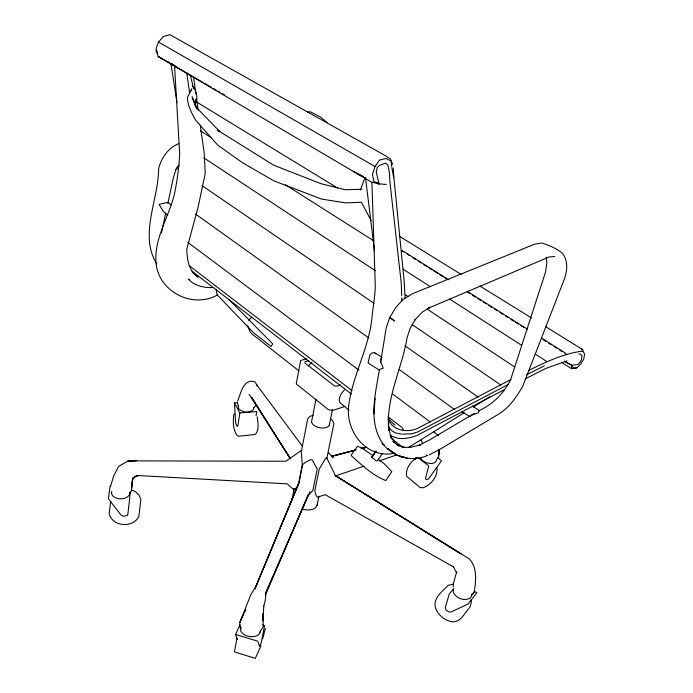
<?xml version="1.0" encoding="UTF-8"?>
<svg xmlns="http://www.w3.org/2000/svg" width="693" height="693" viewBox="0 0 693 693"><rect width="100%" height="100%" fill="white"/><g stroke="black" fill="none" stroke-linecap="round" stroke-linejoin="round"><path stroke-width="1.04" d="M380.812 358.809L380.76 361.919L383.229 368.2L379.556 369.36L379.279 370.019L368.122 363.045L369.828 355.007L371.916 352.954L374.411 352.685L382.112 357.285M401.663 300.935L401.715 297.843M438.886 449.488L438.738 457.059L436.521 459.606L436.174 460.923A7.978 4.453 15.4 0 1 428.499 463.253A7.978 4.453 15.4 0 1 420.859 458.064M438.877 449.255L438.721 455.076L439.145 449.913M262.916 620.789L263.773 606.072L263.678 606.557L265.254 600.268L266.034 592.134M129.548 492.818L129.426 494.906C125.528 500.112 116.883 500.077 112.439 495.599L111.547 493.52L111.712 491.432M195.279 105.96L195.781 99.671M253.629 407.779L253.473 409.502C249.601 413.565 242.827 412.439 238.886 409.017L238.063 405.665M471.716 593.962L471.5 596.43L469.932 598.215C463.938 601.437 455.699 598.172 453.196 591.935L453.465 589.474M581.644 348.969L584.649 354.114L583.714 359.173L580.491 364.319L576.957 367.784L571.482 368.676L571.794 365.324L564.596 361.252M130.379 491.891L127.876 514.293L127.356 515.523L123.207 516.294L120.98 514.994L108.351 498.709L110.187 485.897M110.715 501.368L109.139 513.626C112.257 526.845 133.325 528.438 138.895 516.276L140.835 499.705L139.267 495.417L135.404 491.588L131.757 490.098M234.061 413.851C232.813 420.902 232.805 428.716 236.703 434.987L238.522 436.295L254.166 434.58L255.873 433.835C259.39 428.863 257.848 422.409 257.164 416.814M234.433 402.919L239.882 412.924L237.864 425.554C236.824 427.988 236.174 423.96 235.681 423.215L234.433 402.919L237.569 402.676M379.478 369.499C375.337 394.395 366.969 425.034 385.178 446.639C396.162 457.874 413.054 461.928 427.642 455.422L426.212 455.032M380.682 362.058L386.183 328.049L389.657 317.766L395.746 307.51L403.127 299.367L412.707 293.615L534.355 244.3L541.58 242.992C549.09 245.313 556.566 248.354 562.621 253.491C568.468 261.244 567.298 271.682 563.937 280.206L522.678 386.408C516.735 396.794 509.779 406.852 499.618 413.522L439.379 449.67L429.149 454.963M256.064 415.748L256.765 411.555L239.882 412.924M265.384 628.473L262.664 638.859M294.161 488.548L292.394 497.609A15.887 9.771 11.4 0 0 291.84 500.71M301.594 450.294L307.718 418.806L309.823 416.415L313.245 415.28M298.077 486.018L302.287 464.553L301.247 450.545L285.845 461.252L128.266 460.854L118.702 466.346L113.609 476.126L110.637 486.148M299.367 481.159L302.581 464.804L305.067 462.56L310.767 459.52L312.37 460.013L317.238 469.1L312.846 490.557L307.172 496.543M316.043 398.995L311.876 420.149A9.156 5.059 11.3 0 0 319.776 427.746A9.156 5.059 11.3 0 0 329.547 423.449M471.942 594.992L474.263 591.995C475.84 580.916 477.616 568.165 469.473 559.017L335.533 475.753L335.057 475.311L460.932 553.872L335.533 475.753L326.879 458.229L326.412 457.744L325.251 458.887L319.239 469.083L314.83 490.523L315.402 493.988L317.281 497.245L325.234 494.698L453.716 566.995L453.395 566.675L456.626 573.059L456.687 571.812L453.179 584.26L453.248 587.006M329.279 425.277L332.545 409.416M317.056 505.37L318.962 496.223M326.879 458.229L333.87 423.7L332.623 420.677L330.466 418.944M161.452 232.883L165.74 213.028M167.775 203.629L173.423 177.495L175.823 170.01L179.097 165.081M236.919 638.253L234.477 651.931L255.327 658.35L261.044 645.504M415.54 459.338L416.069 457.267M391.779 167.091L391.077 161.053L386.01 158.489L379.599 160.048L375.008 166.519L372.479 174.48L373.891 181.427L379.002 183.879L386.261 184.425M260.585 630.777L259.676 633.593L256.982 635.836C251.152 637.759 243.667 636.477 240.566 630.682L240.662 626.385L240.843 629.14C237.838 623.033 242.039 616.969 244.759 611.668M163.037 37.11L158.472 42.03L156.107 48.458L157.666 53.595M360.282 190.116L365.029 177.668M237.621 401.117C240.696 393.754 243.512 377.555 255.093 381.99L257.562 386.209L256.384 384.381L302.754 446.673M191.138 90.506L191.779 88.886L187.508 97.401C187.422 105.57 191.727 113.089 195.521 120.028L217.68 145.054L242.446 162.682L273.7 180.778L321.379 199.03L345.426 202.893L361.451 202.235L371.171 220.764M194.568 103.673L196.873 98.025C196.777 93.494 195.677 88.773 192.152 85.646M298.25 484.39L254.937 588.816L299.497 481.566L255.665 586.867L250.684 594.906L239.821 622.643L243.65 614.336M265.263 595.443L308.307 494.698L265.696 593.199L309.936 491.779M237.327 639.448L235.585 634.441L240.003 624.757M244.499 612.482L245.781 609.71M382.319 453.69L377.243 460.984L375.909 460.715L371.82 457.311L375.978 451.143L371.691 457.311M129.591 493.433L131.488 490.627L132.883 477.806L131.505 487.898L132.363 480.006L133.221 478.265L135.135 476.507L138.132 475.467L134.355 477.061L137.803 475.511L287.214 483.853L293.936 489.925L297.522 486.703M371.82 457.311L376.039 451.117M253.699 408.177L255.561 405.587M248.51 320.331L251.758 317.273M259.97 632.059L263.314 626.359L262.664 613.911L262.812 620.807M472.392 594.403L474.263 591.995M453.733 588.435L449.272 593.97L445.287 607.57L446.101 610.057L448.657 611.824L450.97 612.058L468.182 603.924L476.897 592.636L474.099 591.172M344.438 389.916L341.727 393.087A10.109 5.795 -52.4 0 0 339.769 402.486L349.047 410.239M308.428 365.956L310.412 363.652A11.027 6.644 -52.2 0 1 311.963 362.482M416.857 457.536C410.992 461.659 405.024 468.685 406.67 476.316L420.218 487.569L423.215 487.751C431.055 484.857 438.141 476.264 436.867 467.593M402.165 447.409L410.828 447.28L420.764 444.715L419.274 445.192L429.132 440.159L474.177 413.496M408.688 447.401L464.301 412.656M473.423 406.956L489.83 396.699M478.776 410.776C492.784 404.487 503.534 393.537 510.516 379.989L545.521 272.115L546.829 262.786L546.119 257.103M388.219 419.3C393.078 430.968 407.822 433.125 418.217 428.04L510.828 379.573M507.934 384.624L417.68 431.956L411.555 433.835L402.668 434.13M504.582 389.527L416.77 435.568C408.307 438.643 397.981 440.661 390.176 434.944M471.561 415.237L477.953 412.985L479.521 410.663L472.375 406.124M525.259 378.846L545.876 368.416L566.909 360.854M526.515 374.809L544.351 365.835M528.62 370.452C545.781 362.127 563.73 353.317 582.83 351.117M217.403 294.984C194.361 308.09 162.82 293.936 156.861 268.226C151.135 240.09 171.102 215.419 175.546 188.427C177.668 176.94 179.158 165.324 179.669 153.647L174.558 65.93M178.837 143.668C168.278 147.6 161.114 158.229 158.602 168.867C158.628 199.636 138.739 235.074 156.783 263.92M335.646 475.9L364.042 466.146M379.253 460.914L396.491 454.989M344.906 406.427L332.64 410.516L328.551 409.745L296.249 383.948L300.632 360.481L306.791 358.705M340.436 384.961L336.426 386.226L334.364 385.845L304.677 362.837M304.877 361.815L308.887 360.646M163.132 36.582L169.872 34.65L384.702 155.301L390.471 158.992L392.602 164.371M331.626 456.349L355.613 450.078M361.867 448.44L366.043 447.349M331.635 456.358L354.669 450.381M360.949 448.752L366.181 447.392M356.28 449.852L331.358 456.28L333.099 457.735L328.326 452.512M361.469 448.51L366.666 447.167M403.828 457.068L401.732 457.562L399.636 455.907M452.971 584.216L448.085 585.351C442.151 591.735 432.276 598.613 435.706 608.541C438.695 615.8 445.729 621.335 453.646 621.916L458.264 620.59L461.893 617.472L470.01 606.895L471.301 602.659L471.084 599.514M564.552 361.322L571.794 365.324L577.806 364.579L579.686 362.811L581.496 359.615L582.025 355.786L580.465 354.158L578.811 354.01M576.957 367.784L573.665 368.278L571.794 365.324M554.729 256.453L549.081 256.999L428.101 308.298L429.773 307.536L422.236 312.119L414.96 319.854L415.306 319.473L409.901 328.915L406.999 338.106C401.94 368.858 385.429 398.544 388.799 430.37L388.409 417.117L388.6 428.196L391.389 438.158L390.376 435.836L395.235 443.122L392.905 441.294L399.263 446.145L396.838 444.793L404.348 447.409L402.59 447.124L391.935 438.938M307.363 111.997L310.525 111.85L320.348 117.004L327.113 122.479M395.027 453.127C367.688 459.32 346.335 433.272 348.51 407.441C351.862 375.952 369.568 347.773 372.124 316.077C373.137 305.734 375.268 295.539 375.26 285.092L371.907 182.311M361.789 189.293L345.227 189.726L320.946 183.706L273.432 165.064L217.307 130.024L219.794 131.618L196.431 107.519L192.108 96.829L196.682 108.636M212.959 287.543C204.08 287.95 194.499 285.94 188.314 279.088L189.908 279.894M401.68 434.164L395.746 433.004L392.385 431.263L388.297 426.966M396.942 455.24L387.491 448.475L396.942 455.24L407.631 458.359M262.56 624.973L264.553 625.58L261.218 642.913L259.459 646.43L257.857 641.233L235.585 634.441M353.092 171.249L362.352 176.057M376.143 182.657L379.002 183.879L376.264 172.081L377.191 167.394L379.998 165.151L385.559 163.098L387.915 165.133L389.327 171.795L389.951 182.042L401.325 283.879L401.697 295.738M357.683 174.064L363.496 176.741M376.1 182.536L379.002 183.879L371.344 182.042L158.143 56.471L155.968 50.13M461.581 411.746L470.417 416.796M158.472 42.03L375.008 166.519M202.98 82.467L158.143 56.471L161.781 58.732M204.851 83.55L211.408 87.327M213.279 88.401L216.086 90.021M217.957 91.095L219.915 92.1M222.644 93.798L224.515 94.872M381.895 443.702L384.589 445.261M196.327 101.828L337.682 188.098M399.878 236.547L461.382 274.584M479.747 285.94L531.609 318M545.417 326.542L583.177 349.896M401.975 250.381L448.735 279.755M467.073 291.277L527.581 329.296M541.337 337.941L565.176 352.919M401.836 250.84L403.672 251.992M407.337 254.296L409.173 255.448M412.837 257.753L415.592 259.485M418.338 261.209L421.084 262.942M423.839 264.674L426.585 266.398M428.421 267.55L432.085 269.854M433.922 271.006L437.586 273.311M439.423 274.463L443.087 276.776M444.923 277.928L446.751 279.08M467.836 292.333L469.663 293.486M472.418 295.209L475.164 296.942M477.919 298.674L480.665 300.398M483.419 302.131L486.165 303.855M488.911 305.587L491.666 307.311M494.412 309.043L497.167 310.776M499.913 312.5L502.668 314.232M505.414 315.956L508.168 317.689M510.914 319.412L513.66 321.145M515.497 322.297L518.243 324.029M520.997 325.753L523.743 327.486M542.991 339.587L545.746 341.311M548.492 343.044L551.247 344.776M553.993 346.5L556.748 348.232M559.494 349.956L562.24 351.689M564.994 353.413L566.822 354.573M200.39 130.778L211.339 137.734M285.282 184.676L373.83 240.887M561.46 362.292L571.482 368.676M403.153 269.213L430.466 286.755M449.575 299.029L521.474 345.218M535.126 353.993L546.959 361.59M203.846 157.883L375.441 270.764M405.44 294.742L408.142 296.535M427.105 309.061L514.656 366.952M378.127 459.19L384.147 463.678L391.796 471.664L385.828 480.587C372.782 475.363 362.049 465.41 351.715 456.029L351.273 454.894L357.441 446.344L361.235 447.643L373.129 455.725M412.231 324.679L500.822 384.996M202.053 185.62L373.986 303.317M404.903 345.746L478.187 397.132M167.411 61.287L172.548 64.917M195.669 214.154L368.607 337.846M374.411 352.685L375.805 353.69M399.09 369.447L454.374 409.407M392.914 394.196L430.223 421.959M172.236 64.016L177.356 67.836L172.41 63.947M187.872 242.403L358.965 370.201M433.385 431.375L438.452 435.758M388.487 417.143L402.183 427.642L403.655 430.509M189.085 265.54L352.035 390.644M437.404 457.579L441.545 460.767L428.759 478.551A3.95 1.949 -52.4 0 1 426.204 479.608L425.485 478.447L428.776 465.93L417.992 457.519M191.944 271.119L351.368 394.022M298.874 370.824L252.105 334.078L250.312 332.302L247.661 325.788M171.145 204.972L168.009 202.321L159.078 204.348L163.236 211.287L167.749 215.48M192.282 272.167L197.886 277.105C188.721 270.616 187.041 259.433 186.798 249.038L198.25 206.54L205.241 173.319L204.175 152.971L200.268 125.173M394.993 425.181L389.761 420.201L388.132 416.623M229.036 299.627L272.67 343.841L271.171 346.517L253.395 332.579L217.126 294.811L216.043 289.258M249.194 394.395L290.324 458.645M260.1 410.776L251.524 397.228L289.795 458.09M261.244 412.586L289.83 457.752M420.937 439.925L422.73 443.52M193.174 99.35L196.734 108.723M237.43 402.832L238.401 405.951M190.393 75.225L193.512 88.427M391.9 168.096L394.1 179.591L404.21 281.756L405.076 298.007M170.911 63.479L177.036 102.668M186.642 72.479L189.613 92.949M293.797 488.903L293.936 489.925M193.512 77.044L195.92 94.153M196.517 98.432L198.172 110.196M365.471 177.287L374.541 251.394M393.243 167.836L393.875 177.737M317.507 502.252A15.887 9.78 11.1 0 1 315.046 508.021A11.426 7.034 11.3 0 1 305.977 509.805A15.852 9.728 11.2 0 1 301.879 509.138M374.731 399.523L374.151 413.721L374.844 398.189L374.731 399.523M178.326 166.077L175.918 169.534L178.344 166.077M389.838 317.507L394.456 320.92L389.838 317.507M136.651 460.55L127.469 461.373L136.651 460.55"/></g></svg>
